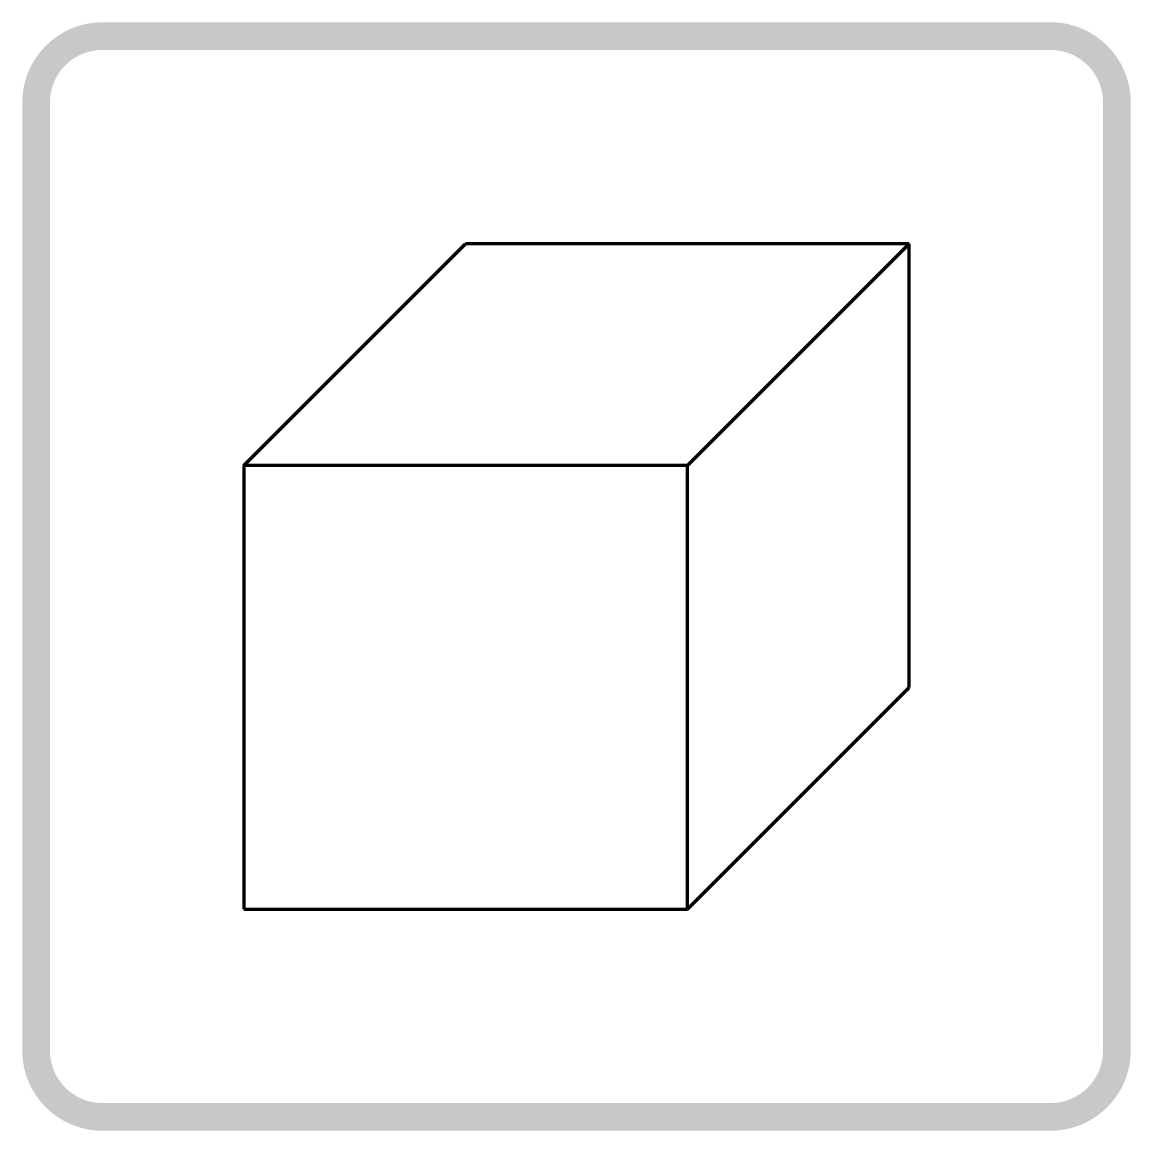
# Model space of a CAD drawing. Header units: millimetres. Extents: x -100 to 100, y -100 to 100.
import ezdxf

# ---------------------------------------------------------------- set-up
doc = ezdxf.new("R2010")
doc.units = ezdxf.units.MM
doc.layers.get('0').update_dxf_attribs({"color": 178, "lineweight": 25, "true_color": 0x000000})

msp = doc.modelspace()

# ---------------------------------------------------------------- hatches: boundary and pattern name
h = msp.add_hatch(color=256)
edge = h.paths.add_edge_path(flags=0)
edge.add_line((100, -85.5), (100, 85.5))
edge.add_arc((85.5, 85.5), 14.5, 0, 90)
edge.add_line((85.5, 100), (-85.5, 100))
edge.add_arc((-85.5, 85.5), 14.5, 90, 180)
edge.add_line((-100, 85.5), (-100, -85.5))
edge.add_arc((-85.5, -85.5), 14.5, 180, 270)
edge.add_line((-85.5, -100), (85.5, -100))
edge.add_arc((85.5, -85.5), 14.5, 270, 360)
edge = h.paths.add_edge_path(flags=0)
edge.add_arc((-85.5, 85.5), 9.5, 90, 180)
edge.add_line((-95, 85.5), (-95, -85.5))
edge.add_arc((-85.5, -85.5), 9.5, 180, 270)
edge.add_line((-85.5, -95), (85.5, -95))
edge.add_arc((85.5, -85.5), 9.5, 270, 360)
edge.add_line((95, -85.5), (95, 85.5))
edge.add_arc((85.5, 85.5), 9.5, 0, 90)
edge.add_line((85.5, 95), (-85.5, 95))

# ---------------------------------------------------------------- linework, layer by layer
at = {"lineweight": 200}
for p, q in [((-60, 20), (-20, 60)), ((60, 60), (-20, 60)), ((20, 20), (60, 60)), ((60, -20), (60, 60)), ((20, 20), (-60, 20)), ((-60, 20), (-60, -60)), ((20, -60), (20, 20)), ((20, -60), (60, -20)), ((-60, -60), (20, -60))]:
    msp.add_line(p, q, dxfattribs=at)

doc.saveas('drawing.dxf')
